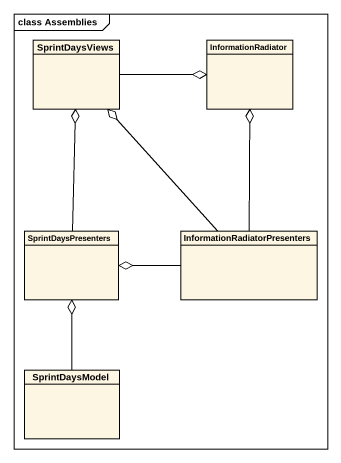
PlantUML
@startuml
mainframe class Assemblies
hide circle
hide empty members
class SprintDaysViews
class InformationRadiator
class SprintDaysPresenters
class "InformationRadiatorPresenters" as InformationRadiatorPresenter
class SprintDaysModel
SprintDaysViews -right-o InformationRadiator
SprintDaysPresenters -up-o SprintDaysViews
InformationRadiatorPresenter -up-o SprintDaysViews
InformationRadiatorPresenter -up-o InformationRadiator
InformationRadiatorPresenter -left-o SprintDaysPresenters
SprintDaysModel -up-o SprintDaysPresenters
@enduml
